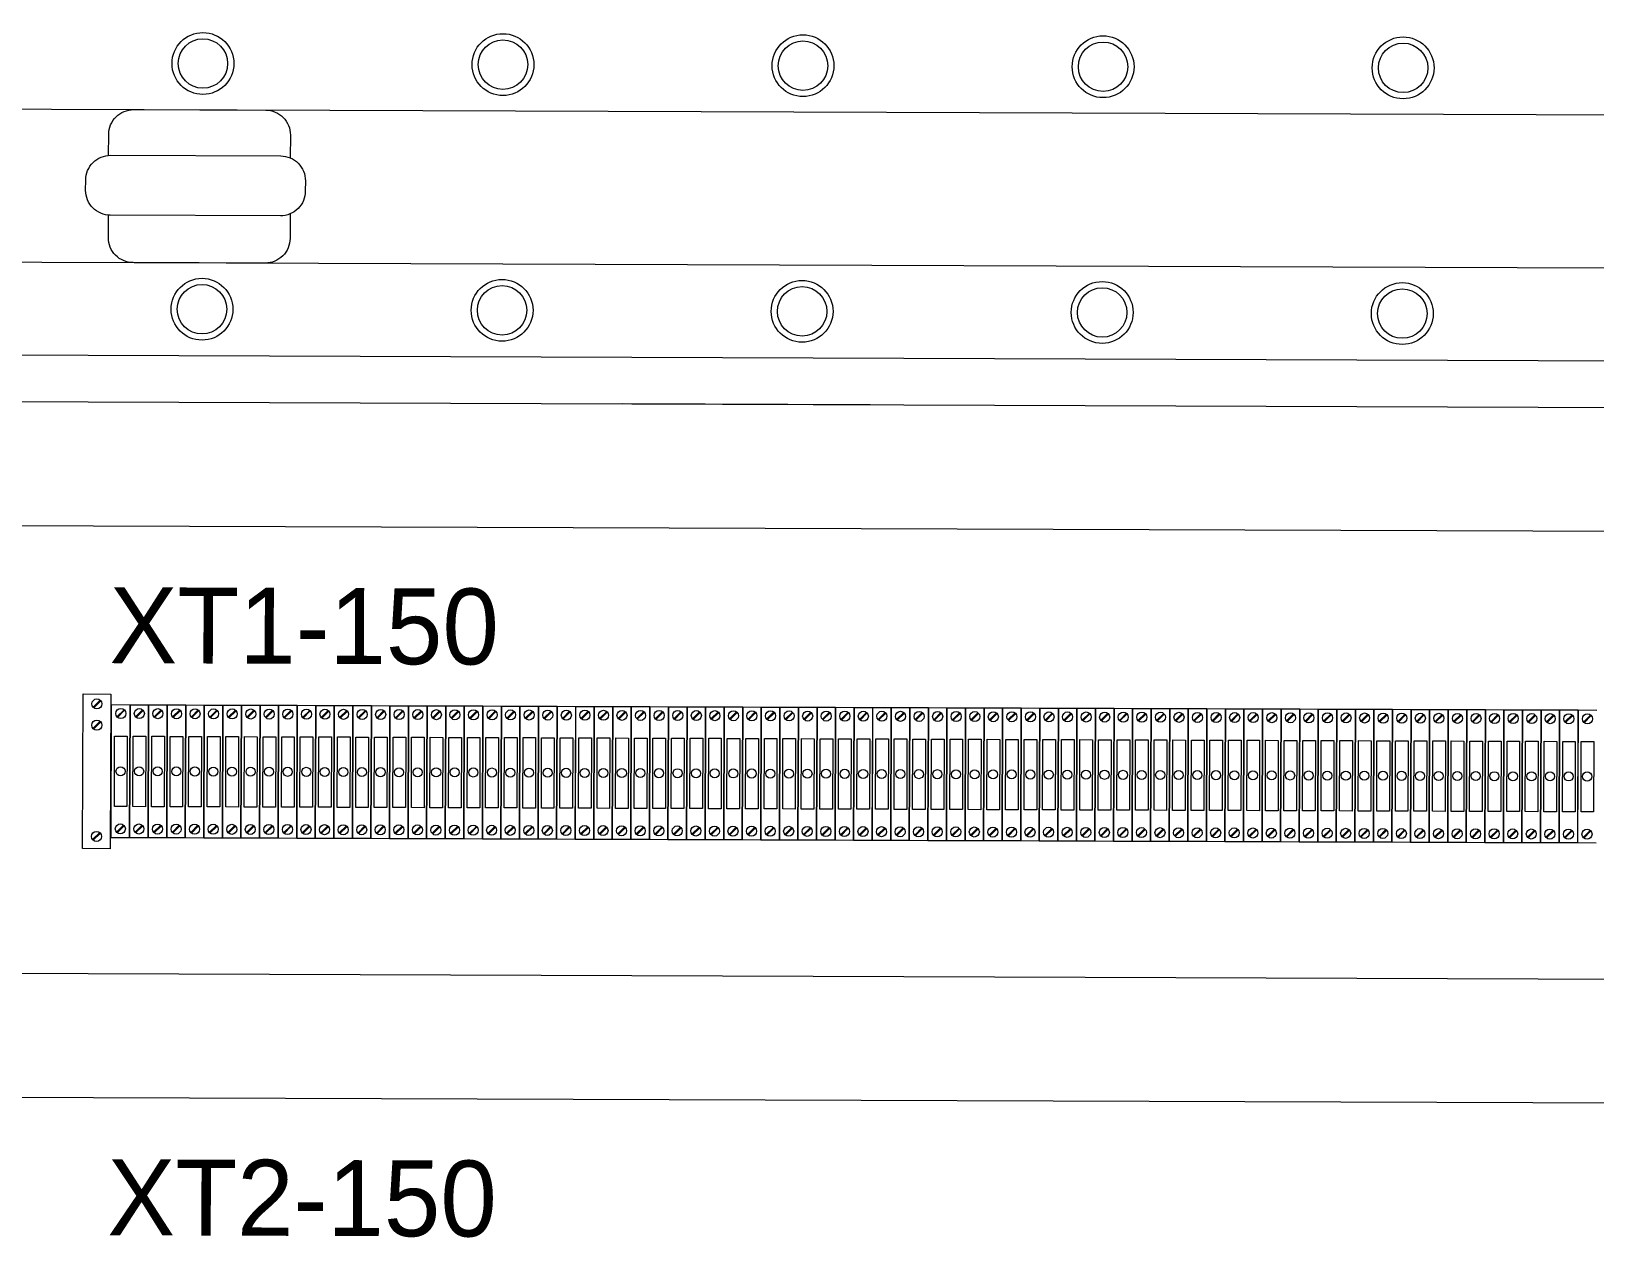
# Model space of a CAD drawing. Header units: millimetres. Extents: x 32721 to 103787, y 57624 to 127312.
# Drawn here: x 37828.6 to 38084, y 61468.7 to 61668.1 of the extents above; entities that cross this region are included whole.
import ezdxf

# ---------------------------------------------------------------- set-up
doc = ezdxf.new("R2010")
doc.units = ezdxf.units.MM
doc.header["$LTSCALE"] = 10
doc.layers.add('1轮廓实线层', color=7, linetype='Continuous', lineweight=18)
doc.layers.add('6文字层', color=3, linetype='Continuous', lineweight=18)
doc.styles.add('样式 1', font='SIMYOU.TTF', dxfattribs={"width": 0.75})

msp = doc.modelspace()

# ---------------------------------------------------------------- linework, layer by layer
at = {"layer": '1轮廓实线层'}
for p, q in [((37769.26, 61615.38), (38438.42, 61612.97)), ((37794.65, 61607.65), (38412.98, 61605.42)), ((37965.64, 61607.04), (37925.21, 61607.18)), ((37814.79, 61587.36), (38392.69, 61585.28)), ((38392.43, 61512.05), (37814.53, 61514.14)), ((38392.36, 61491.84), (37814.45, 61493.92))]:
    msp.add_line(p, q, dxfattribs=at)
at = {"layer": '1轮廓实线层', "lineweight": 13}
for p, q in [((37836.96, 61534.54), (37837.05, 61559.81)), ((37837.05, 61559.81), (37841.6, 61559.79)), ((37838.68, 61557.65), (37839.85, 61558.8)), ((37838.78, 61557.54), (37839.95, 61558.7)), ((37841.6, 61559.79), (37841.5, 61534.52)), ((37841.62, 61536.31), (37841.7, 61558.05)), ((37841.7, 61558.05), (37844.73, 61558.04)), ((37844.73, 61558.04), (37844.65, 61536.3)), ((37844.65, 61536.3), (37844.73, 61558.04)), ((37844.73, 61558.04), (37847.76, 61558.02)), ((37847.76, 61558.02), (37847.68, 61536.29)), ((37847.68, 61536.29), (37847.76, 61558.02)), ((37847.76, 61558.02), (37850.8, 61558.01)), ((37850.8, 61558.01), (37850.72, 61536.28)), ((37850.72, 61536.28), (37850.8, 61558.01)), ((37850.8, 61558.01), (37853.83, 61558)), ((37853.83, 61558), (37853.75, 61536.27)), ((37853.75, 61536.27), (37853.83, 61558)), ((37853.83, 61558), (37856.86, 61557.99)), ((37856.86, 61557.99), (37856.78, 61536.26)), ((37856.78, 61536.26), (37856.86, 61557.99)), ((37856.86, 61557.99), (37859.9, 61557.98)), ((37859.9, 61557.98), (37859.82, 61536.25)), ((37859.82, 61536.25), (37859.9, 61557.98)), ((37859.9, 61557.98), (37862.93, 61557.97)), ((37862.93, 61557.97), (37862.85, 61536.24)), ((37862.85, 61536.24), (37862.93, 61557.97)), ((37862.93, 61557.97), (37865.96, 61557.96)), ((37865.96, 61557.96), (37865.88, 61536.23)), ((37865.88, 61536.23), (37865.96, 61557.96)), ((37865.96, 61557.96), (37868.99, 61557.95)), ((37868.99, 61557.95), (37868.92, 61536.22)), ((37868.92, 61536.22), (37869, 61557.95)), ((37869, 61557.95), (37872.03, 61557.94)), ((37842.57, 61556.07), (37843.74, 61557.23)), ((37842.68, 61555.97), (37843.84, 61557.13)), ((37845.61, 61556.06), (37846.77, 61557.22)), ((37845.71, 61555.96), (37846.88, 61557.12)), ((37848.64, 61556.05), (37849.81, 61557.21)), ((37848.74, 61555.95), (37849.91, 61557.1)), ((37851.67, 61556.04), (37852.84, 61557.2)), ((37851.78, 61555.94), (37852.94, 61557.09)), ((37854.71, 61556.03), (37855.87, 61557.19)), ((37854.81, 61555.93), (37855.97, 61557.08)), ((37857.74, 61556.02), (37858.91, 61557.17)), ((37857.84, 61555.91), (37859.01, 61557.07)), ((37860.77, 61556.01), (37861.94, 61557.16)), ((37860.87, 61555.9), (37862.04, 61557.06)), ((37863.81, 61556), (37864.97, 61557.15)), ((37863.91, 61555.89), (37865.07, 61557.05)), ((37866.84, 61555.98), (37868.01, 61557.14)), ((37866.94, 61555.88), (37868.11, 61557.04)), ((37869.87, 61555.97), (37871.04, 61557.13)), ((37869.97, 61555.87), (37871.14, 61557.03)), ((37872.03, 61557.94), (37871.95, 61536.2)), ((37871.95, 61536.2), (37872.03, 61557.94)), ((37872.03, 61557.94), (37875.06, 61557.93)), ((37872.91, 61555.96), (37874.07, 61557.12)), ((37873.01, 61555.86), (37874.17, 61557.02)), ((37875.06, 61557.93), (37874.98, 61536.19)), ((37874.98, 61536.19), (37875.06, 61557.93)), ((37875.06, 61557.93), (37878.09, 61557.92)), ((37875.94, 61555.95), (37877.1, 61557.11)), ((37876.04, 61555.85), (37877.21, 61557.01)), ((37878.09, 61557.92), (37878.02, 61536.18)), ((37878.02, 61536.18), (37878.09, 61557.92)), ((37878.09, 61557.92), (37881.13, 61557.9)), ((37878.97, 61555.94), (37880.14, 61557.1)), ((37879.07, 61555.84), (37880.24, 61557)), ((37881.13, 61557.9), (37881.05, 61536.17)), ((37881.05, 61536.17), (37881.13, 61557.9)), ((37881.13, 61557.9), (37884.16, 61557.89)), ((37882.01, 61555.93), (37883.17, 61557.09)), ((37882.11, 61555.83), (37883.27, 61556.98)), ((37884.16, 61557.89), (37884.08, 61536.16)), ((37884.08, 61536.16), (37884.16, 61557.89)), ((37884.16, 61557.89), (37887.19, 61557.88)), ((37885.04, 61555.92), (37886.2, 61557.08)), ((37885.14, 61555.82), (37886.31, 61556.97)), ((37887.19, 61557.88), (37887.11, 61536.15)), ((37887.12, 61536.15), (37887.19, 61557.88)), ((37887.19, 61557.88), (37890.23, 61557.87)), ((37888.07, 61555.91), (37889.24, 61557.06)), ((37888.17, 61555.81), (37889.34, 61556.96)), ((37890.23, 61557.87), (37890.15, 61536.14)), ((37890.15, 61536.14), (37890.23, 61557.87)), ((37890.23, 61557.87), (37893.26, 61557.86)), ((37891.1, 61555.9), (37892.27, 61557.05)), ((37891.21, 61555.79), (37892.37, 61556.95)), ((37893.26, 61557.86), (37893.18, 61536.13)), ((37893.18, 61536.13), (37893.26, 61557.86)), ((37893.26, 61557.86), (37896.29, 61557.85)), ((37894.14, 61555.89), (37895.3, 61557.04)), ((37894.24, 61555.78), (37895.41, 61556.94)), ((37896.29, 61557.85), (37896.21, 61536.12)), ((37896.21, 61536.12), (37896.29, 61557.85)), ((37896.29, 61557.85), (37899.33, 61557.84)), ((37897.17, 61555.87), (37898.34, 61557.03)), ((37897.27, 61555.77), (37898.44, 61556.93)), ((37899.33, 61557.84), (37899.25, 61536.11)), ((37899.25, 61536.11), (37899.33, 61557.84)), ((37899.33, 61557.84), (37902.36, 61557.83)), ((37900.2, 61555.86), (37901.37, 61557.02)), ((37900.31, 61555.76), (37901.47, 61556.92)), ((37902.36, 61557.83), (37902.28, 61536.1)), ((37902.28, 61536.1), (37902.36, 61557.83)), ((37902.36, 61557.83), (37905.39, 61557.82)), ((37903.24, 61555.85), (37904.4, 61557.01)), ((37903.34, 61555.75), (37904.5, 61556.91)), ((37905.39, 61557.82), (37905.31, 61536.08)), ((37905.31, 61536.08), (37905.39, 61557.82)), ((37905.39, 61557.82), (37908.43, 61557.81)), ((37906.27, 61555.84), (37907.44, 61557)), ((37906.37, 61555.74), (37907.54, 61556.9)), ((37908.43, 61557.81), (37908.35, 61536.07)), ((37908.35, 61536.07), (37908.43, 61557.81)), ((37908.43, 61557.81), (37911.46, 61557.79)), ((37909.3, 61555.83), (37910.47, 61556.99)), ((37909.4, 61555.73), (37910.57, 61556.89)), ((37911.46, 61557.79), (37911.38, 61536.06)), ((37911.38, 61536.06), (37911.46, 61557.79)), ((37911.46, 61557.79), (37914.49, 61557.78)), ((37912.34, 61555.82), (37913.5, 61556.98)), ((37912.44, 61555.72), (37913.6, 61556.87)), ((37914.49, 61557.78), (37914.41, 61536.05)), ((37914.41, 61536.05), (37914.49, 61557.78)), ((37914.49, 61557.78), (37917.52, 61557.77)), ((37915.37, 61555.81), (37916.54, 61556.97)), ((37915.47, 61555.71), (37916.64, 61556.86)), ((37917.52, 61557.77), (37917.45, 61536.04)), ((37917.45, 61536.04), (37917.53, 61557.77)), ((37917.53, 61557.77), (37920.56, 61557.76)), ((37918.4, 61555.8), (37919.57, 61556.96)), ((37918.5, 61555.7), (37919.67, 61556.85)), ((37920.56, 61557.76), (37920.48, 61536.03)), ((37920.48, 61536.03), (37920.56, 61557.76)), ((37920.56, 61557.76), (37923.59, 61557.75)), ((37921.44, 61555.79), (37922.6, 61556.94)), ((37921.54, 61555.68), (37922.7, 61556.84)), ((37923.59, 61557.75), (37923.51, 61536.02)), ((37923.51, 61536.02), (37923.59, 61557.75)), ((37923.59, 61557.75), (37926.62, 61557.74)), ((37924.47, 61555.78), (37925.63, 61556.93)), ((37924.57, 61555.67), (37925.74, 61556.83)), ((37926.62, 61557.74), (37926.55, 61536.01)), ((37926.55, 61536.01), (37926.62, 61557.74)), ((37926.62, 61557.74), (37929.66, 61557.73)), ((37927.5, 61555.77), (37928.67, 61556.92)), ((37927.6, 61555.66), (37928.77, 61556.82)), ((37929.66, 61557.73), (37929.58, 61536)), ((37929.58, 61536), (37929.66, 61557.73)), ((37929.66, 61557.73), (37932.69, 61557.72)), ((37930.54, 61555.75), (37931.7, 61556.91)), ((37930.64, 61555.65), (37931.8, 61556.81)), ((37932.69, 61557.72), (37932.61, 61535.99)), ((37932.61, 61535.99), (37932.69, 61557.72)), ((37932.69, 61557.72), (37935.72, 61557.71)), ((37933.57, 61555.74), (37934.73, 61556.9)), ((37933.67, 61555.64), (37934.84, 61556.8)), ((37935.72, 61557.71), (37935.64, 61535.97)), ((37935.65, 61535.97), (37935.72, 61557.71)), ((37935.72, 61557.71), (37938.76, 61557.7)), ((37936.6, 61555.73), (37937.77, 61556.89)), ((37936.7, 61555.63), (37937.87, 61556.79)), ((37938.76, 61557.7), (37938.68, 61535.96)), ((37938.68, 61535.96), (37938.76, 61557.7)), ((37938.76, 61557.7), (37941.79, 61557.69)), ((37939.63, 61555.72), (37940.8, 61556.88)), ((37939.74, 61555.62), (37940.9, 61556.78)), ((37941.79, 61557.69), (37941.71, 61535.95)), ((37941.71, 61535.95), (37941.79, 61557.69)), ((37941.79, 61557.69), (37944.82, 61557.67)), ((37942.67, 61555.71), (37943.83, 61556.87)), ((37942.77, 61555.61), (37943.94, 61556.77)), ((37944.82, 61557.67), (37944.74, 61535.94)), ((37944.74, 61535.94), (37944.82, 61557.67)), ((37944.82, 61557.67), (37947.86, 61557.66)), ((37945.7, 61555.7), (37946.87, 61556.86)), ((37945.8, 61555.6), (37946.97, 61556.75)), ((37947.86, 61557.66), (37947.78, 61535.93)), ((37947.78, 61535.93), (37947.86, 61557.66)), ((37947.86, 61557.66), (37950.89, 61557.65)), ((37948.73, 61555.69), (37949.9, 61556.85)), ((37948.84, 61555.59), (37950, 61556.74)), ((37950.89, 61557.65), (37950.81, 61535.92)), ((37950.81, 61535.92), (37950.89, 61557.65)), ((37950.89, 61557.65), (37953.92, 61557.64)), ((37951.77, 61555.68), (37952.93, 61556.83)), ((37951.87, 61555.58), (37953.03, 61556.73)), ((37953.92, 61557.64), (37953.84, 61535.91)), ((37953.84, 61535.91), (37953.92, 61557.64)), ((37953.92, 61557.64), (37956.96, 61557.63)), ((37954.8, 61555.67), (37955.97, 61556.82)), ((37954.9, 61555.56), (37956.07, 61556.72)), ((37956.96, 61557.63), (37956.88, 61535.9)), ((37956.88, 61535.9), (37956.96, 61557.63)), ((37956.96, 61557.63), (37959.99, 61557.62)), ((37957.83, 61555.66), (37959, 61556.81)), ((37957.93, 61555.55), (37959.1, 61556.71)), ((37959.99, 61557.62), (37959.91, 61535.89)), ((37959.91, 61535.89), (37959.99, 61557.62)), ((37959.99, 61557.62), (37963.02, 61557.61)), ((37960.87, 61555.64), (37962.03, 61556.8)), ((37960.97, 61555.54), (37962.13, 61556.7)), ((37963.02, 61557.61), (37962.94, 61535.88)), ((37962.94, 61535.88), (37963.02, 61557.61)), ((37963.02, 61557.61), (37966.05, 61557.6)), ((37963.9, 61555.63), (37965.07, 61556.79)), ((37964, 61555.53), (37965.17, 61556.69)), ((37966.05, 61557.6), (37965.98, 61535.87)), ((37965.98, 61535.87), (37966.06, 61557.6)), ((37966.06, 61557.6), (37969.09, 61557.59)), ((37966.93, 61555.62), (37968.1, 61556.78)), ((37967.03, 61555.52), (37968.2, 61556.68)), ((37969.09, 61557.59), (37969.01, 61535.85)), ((37969.01, 61535.85), (37969.09, 61557.59)), ((37969.09, 61557.59), (37972.12, 61557.58)), ((37969.97, 61555.61), (37971.13, 61556.77)), ((37970.07, 61555.51), (37971.23, 61556.67)), ((37972.12, 61557.58), (37972.04, 61535.84)), ((37972.04, 61535.84), (37972.12, 61557.58)), ((37972.12, 61557.58), (37975.15, 61557.56)), ((37973, 61555.6), (37974.16, 61556.76)), ((37973.1, 61555.5), (37974.27, 61556.66)), ((37975.15, 61557.56), (37975.08, 61535.83)), ((37975.08, 61535.83), (37975.15, 61557.56)), ((37975.15, 61557.56), (37978.19, 61557.55)), ((37976.03, 61555.59), (37977.2, 61556.75)), ((37976.13, 61555.49), (37977.3, 61556.65)), ((37978.19, 61557.55), (37978.11, 61535.82)), ((37978.11, 61535.82), (37978.19, 61557.55)), ((37978.19, 61557.55), (37981.22, 61557.54)), ((37979.07, 61555.58), (37980.23, 61556.74)), ((37979.17, 61555.48), (37980.33, 61556.63)), ((37981.22, 61557.54), (37981.14, 61535.81)), ((37981.14, 61535.81), (37981.22, 61557.54)), ((37981.22, 61557.54), (37984.25, 61557.53)), ((37982.1, 61555.57), (37983.26, 61556.73)), ((37982.2, 61555.47), (37983.37, 61556.62)), ((37984.25, 61557.53), (37984.17, 61535.8)), ((37984.18, 61535.8), (37984.25, 61557.53)), ((37984.25, 61557.53), (37987.29, 61557.52)), ((37985.13, 61555.56), (37986.3, 61556.71)), ((37985.23, 61555.45), (37986.4, 61556.61)), ((37987.29, 61557.52), (37987.21, 61535.79)), ((37987.21, 61535.79), (37987.29, 61557.52)), ((37987.29, 61557.52), (37990.32, 61557.51)), ((37988.16, 61555.55), (37989.33, 61556.7)), ((37988.27, 61555.44), (37989.43, 61556.6)), ((37990.32, 61557.51), (37990.24, 61535.78)), ((37990.24, 61535.78), (37990.32, 61557.51)), ((37990.32, 61557.51), (37993.35, 61557.5)), ((37991.2, 61555.54), (37992.36, 61556.69)), ((37991.3, 61555.43), (37992.47, 61556.59)), ((37993.35, 61557.5), (37993.27, 61535.77)), ((37993.27, 61535.77), (37993.35, 61557.5)), ((37993.35, 61557.5), (37996.39, 61557.49)), ((37994.23, 61555.52), (37995.4, 61556.68)), ((37994.33, 61555.42), (37995.5, 61556.58)), ((37996.39, 61557.49), (37996.31, 61535.76)), ((37996.31, 61535.76), (37996.39, 61557.49)), ((37996.39, 61557.49), (37999.42, 61557.48)), ((37997.26, 61555.51), (37998.43, 61556.67)), ((37997.37, 61555.41), (37998.53, 61556.57)), ((37999.42, 61557.48), (37999.34, 61535.74)), ((37999.34, 61535.74), (37999.42, 61557.48)), ((37999.42, 61557.48), (38002.45, 61557.47)), ((38000.3, 61555.5), (38001.46, 61556.66)), ((38000.4, 61555.4), (38001.56, 61556.56)), ((38002.45, 61557.47), (38002.37, 61535.73)), ((38002.37, 61535.73), (38002.45, 61557.47)), ((38002.45, 61557.47), (38005.49, 61557.46)), ((38003.33, 61555.49), (38004.5, 61556.65)), ((38003.43, 61555.39), (38004.6, 61556.55)), ((38005.49, 61557.46), (38005.41, 61535.72)), ((38005.41, 61535.72), (38005.49, 61557.46)), ((38005.49, 61557.46), (38008.52, 61557.44)), ((38006.36, 61555.48), (38007.53, 61556.64)), ((38006.46, 61555.38), (38007.63, 61556.54)), ((38008.52, 61557.44), (38008.44, 61535.71)), ((38008.44, 61535.71), (38008.52, 61557.44)), ((38008.52, 61557.44), (38011.55, 61557.43)), ((38009.4, 61555.47), (38010.56, 61556.63)), ((38009.5, 61555.37), (38010.66, 61556.52)), ((38011.55, 61557.43), (38011.47, 61535.7)), ((38011.47, 61535.7), (38011.55, 61557.43)), ((38011.55, 61557.43), (38014.58, 61557.42)), ((38012.43, 61555.46), (38013.6, 61556.62)), ((38012.53, 61555.36), (38013.7, 61556.51)), ((38014.58, 61557.42), (38014.51, 61535.69)), ((38014.51, 61535.69), (38014.59, 61557.42)), ((38014.59, 61557.42), (38017.62, 61557.41)), ((38015.46, 61555.45), (38016.63, 61556.6)), ((38015.56, 61555.35), (38016.73, 61556.5)), ((38017.62, 61557.41), (38017.54, 61535.68)), ((38017.54, 61535.68), (38017.62, 61557.41)), ((38017.62, 61557.41), (38020.65, 61557.4)), ((38018.5, 61555.44), (38019.66, 61556.59)), ((38018.6, 61555.33), (38019.76, 61556.49)), ((38020.65, 61557.4), (38020.57, 61535.67)), ((38020.57, 61535.67), (38020.65, 61557.4)), ((38020.65, 61557.4), (38023.68, 61557.39)), ((38021.53, 61555.43), (38022.69, 61556.58)), ((38021.63, 61555.32), (38022.8, 61556.48)), ((38023.68, 61557.39), (38023.61, 61535.66)), ((38023.61, 61535.66), (38023.68, 61557.39)), ((38023.68, 61557.39), (38026.72, 61557.38)), ((38024.56, 61555.41), (38025.73, 61556.57)), ((38024.66, 61555.31), (38025.83, 61556.47)), ((38026.72, 61557.38), (38026.64, 61535.65)), ((38026.64, 61535.65), (38026.72, 61557.38)), ((38026.72, 61557.38), (38029.75, 61557.37)), ((38027.6, 61555.4), (38028.76, 61556.56)), ((38027.7, 61555.3), (38028.86, 61556.46)), ((38029.75, 61557.37), (38029.67, 61535.64)), ((38029.67, 61535.64), (38029.75, 61557.37)), ((38029.75, 61557.37), (38032.78, 61557.36)), ((38030.63, 61555.39), (38031.79, 61556.55)), ((38030.73, 61555.29), (38031.9, 61556.45)), ((38032.78, 61557.36), (38032.7, 61535.62)), ((38032.71, 61535.62), (38032.78, 61557.36)), ((38032.78, 61557.36), (38035.82, 61557.35)), ((38033.66, 61555.38), (38034.83, 61556.54)), ((38033.76, 61555.28), (38034.93, 61556.44)), ((38035.82, 61557.35), (38035.74, 61535.61)), ((38035.74, 61535.61), (38035.82, 61557.35)), ((38035.82, 61557.35), (38038.85, 61557.33)), ((38036.69, 61555.37), (38037.86, 61556.53)), ((38036.8, 61555.27), (38037.96, 61556.43)), ((38038.85, 61557.33), (38038.77, 61535.6)), ((38038.77, 61535.6), (38038.85, 61557.33)), ((38038.85, 61557.33), (38041.88, 61557.32)), ((38039.73, 61555.36), (38040.89, 61556.52)), ((38039.83, 61555.26), (38041, 61556.42)), ((38041.88, 61557.32), (38041.8, 61535.59)), ((38041.8, 61535.59), (38041.88, 61557.32)), ((38041.88, 61557.32), (38044.92, 61557.31)), ((38042.76, 61555.35), (38043.93, 61556.51)), ((38042.86, 61555.25), (38044.03, 61556.4)), ((38044.92, 61557.31), (38044.84, 61535.58)), ((38044.84, 61535.58), (38044.92, 61557.31)), ((38044.92, 61557.31), (38047.95, 61557.3)), ((38045.79, 61555.34), (38046.96, 61556.5)), ((38045.9, 61555.24), (38047.06, 61556.39)), ((38047.95, 61557.3), (38047.87, 61535.57)), ((38047.87, 61535.57), (38047.95, 61557.3)), ((38047.95, 61557.3), (38050.98, 61557.29)), ((38048.83, 61555.33), (38049.99, 61556.48)), ((38048.93, 61555.22), (38050.09, 61556.38)), ((38050.98, 61557.29), (38050.9, 61535.56)), ((38050.9, 61535.56), (38050.98, 61557.29)), ((38050.98, 61557.29), (38054.02, 61557.28)), ((38051.86, 61555.32), (38053.03, 61556.47)), ((38051.96, 61555.21), (38053.13, 61556.37)), ((38054.02, 61557.28), (38053.94, 61535.55)), ((38053.94, 61535.55), (38054.02, 61557.28)), ((38054.02, 61557.28), (38057.05, 61557.27)), ((38054.89, 61555.31), (38056.06, 61556.46)), ((38055, 61555.2), (38056.16, 61556.36)), ((38057.05, 61557.27), (38056.97, 61535.54)), ((38056.97, 61535.54), (38057.05, 61557.27)), ((38057.05, 61557.27), (38060.08, 61557.26)), ((38057.93, 61555.29), (38059.09, 61556.45)), ((38058.03, 61555.19), (38059.19, 61556.35)), ((38060.08, 61557.26), (38060, 61535.53)), ((38060, 61535.53), (38060.08, 61557.26)), ((38060.08, 61557.26), (38063.11, 61557.25)), ((38060.96, 61555.28), (38062.13, 61556.44)), ((38061.06, 61555.18), (38062.23, 61556.34)), ((38063.11, 61557.25), (38063.04, 61535.51)), ((38063.04, 61535.51), (38063.12, 61557.25)), ((38063.12, 61557.25), (38066.15, 61557.24)), ((38063.99, 61555.27), (38065.16, 61556.43)), ((38064.09, 61555.17), (38065.26, 61556.33)), ((38066.15, 61557.24), (38066.07, 61535.5)), ((38066.07, 61535.5), (38066.15, 61557.24)), ((38066.15, 61557.24), (38069.18, 61557.23)), ((38067.03, 61555.26), (38068.19, 61556.42)), ((38067.13, 61555.16), (38068.29, 61556.32)), ((38069.18, 61557.23), (38069.1, 61535.49)), ((38069.1, 61535.49), (38069.18, 61557.23)), ((38069.18, 61557.23), (38072.21, 61557.21)), ((38070.06, 61555.25), (38071.22, 61556.41)), ((38070.16, 61555.15), (38071.33, 61556.31)), ((38072.21, 61557.21), (38072.14, 61535.48)), ((38072.14, 61535.48), (38072.21, 61557.21)), ((38072.21, 61557.21), (38075.25, 61557.2)), ((38073.09, 61555.24), (38074.26, 61556.4)), ((38073.19, 61555.14), (38074.36, 61556.29)), ((38075.25, 61557.2), (38075.17, 61535.47)), ((38075.17, 61535.47), (38075.25, 61557.2)), ((38075.25, 61557.2), (38078.28, 61557.19)), ((38076.13, 61555.23), (38077.29, 61556.39)), ((38076.23, 61555.13), (38077.39, 61556.28)), ((38078.28, 61557.19), (38078.2, 61535.46)), ((38078.2, 61535.46), (38078.28, 61557.19)), ((38078.28, 61557.19), (38081.31, 61557.18)), ((38079.16, 61555.22), (38080.32, 61556.37)), ((38079.26, 61555.12), (38080.43, 61556.27)), ((38081.31, 61557.18), (38081.23, 61535.45)), ((38081.24, 61535.45), (38081.31, 61557.18)), ((38081.31, 61557.18), (38084.35, 61557.17)), ((38082.19, 61555.21), (38083.36, 61556.36)), ((38082.29, 61555.1), (38083.46, 61556.26)), ((37838.67, 61554.17), (37839.83, 61555.33)), ((37838.77, 61554.07), (37839.94, 61555.23)), ((37842.51, 61537.22), (37843.67, 61538.38)), ((37842.61, 61537.12), (37843.77, 61538.28)), ((37845.54, 61537.21), (37846.71, 61538.37)), ((37845.64, 61537.11), (37846.81, 61538.27)), ((37848.57, 61537.2), (37849.74, 61538.36)), ((37848.67, 61537.1), (37849.84, 61538.26)), ((37851.61, 61537.19), (37852.77, 61538.35)), ((37851.71, 61537.09), (37852.87, 61538.24)), ((37854.64, 61537.18), (37855.8, 61538.34)), ((37854.74, 61537.08), (37855.91, 61538.23)), ((37857.67, 61537.17), (37858.84, 61538.33)), ((37857.77, 61537.07), (37858.94, 61538.22)), ((37860.71, 61537.16), (37861.87, 61538.31)), ((37860.81, 61537.05), (37861.97, 61538.21)), ((37863.74, 61537.15), (37864.9, 61538.3)), ((37863.84, 61537.04), (37865.01, 61538.2)), ((37866.77, 61537.13), (37867.94, 61538.29)), ((37866.87, 61537.03), (37868.04, 61538.19)), ((37869.8, 61537.12), (37870.97, 61538.28)), ((37869.91, 61537.02), (37871.07, 61538.18)), ((37872.84, 61537.11), (37874, 61538.27)), ((37872.94, 61537.01), (37874.11, 61538.17)), ((37875.87, 61537.1), (37877.04, 61538.26)), ((37875.97, 61537), (37877.14, 61538.16)), ((37878.9, 61537.09), (37880.07, 61538.25)), ((37879.01, 61536.99), (37880.17, 61538.15)), ((37881.94, 61537.08), (37883.1, 61538.24)), ((37882.04, 61536.98), (37883.2, 61538.14)), ((37884.97, 61537.07), (37886.14, 61538.23)), ((37885.07, 61536.97), (37886.24, 61538.12)), ((37888, 61537.06), (37889.17, 61538.22)), ((37888.1, 61536.96), (37889.27, 61538.11)), ((37891.04, 61537.05), (37892.2, 61538.2)), ((37891.14, 61536.95), (37892.3, 61538.1)), ((37894.07, 61537.04), (37895.24, 61538.19)), ((37894.17, 61536.93), (37895.34, 61538.09)), ((37897.1, 61537.03), (37898.27, 61538.18)), ((37897.2, 61536.92), (37898.37, 61538.08)), ((37900.14, 61537.01), (37901.3, 61538.17)), ((37900.24, 61536.91), (37901.4, 61538.07)), ((37903.17, 61537), (37904.33, 61538.16)), ((37903.27, 61536.9), (37904.44, 61538.06)), ((37906.2, 61536.99), (37907.37, 61538.15)), ((37906.3, 61536.89), (37907.47, 61538.05)), ((37909.24, 61536.98), (37910.4, 61538.14)), ((37909.34, 61536.88), (37910.5, 61538.04)), ((37912.27, 61536.97), (37913.43, 61538.13)), ((37912.37, 61536.87), (37913.54, 61538.03)), ((37915.3, 61536.96), (37916.47, 61538.12)), ((37915.4, 61536.86), (37916.57, 61538.01)), ((37918.33, 61536.95), (37919.5, 61538.11)), ((37918.44, 61536.85), (37919.6, 61538)), ((37921.37, 61536.94), (37922.53, 61538.1)), ((37921.47, 61536.84), (37922.64, 61537.99)), ((37924.4, 61536.93), (37925.57, 61538.08)), ((37924.5, 61536.82), (37925.67, 61537.98)), ((37927.43, 61536.92), (37928.6, 61538.07)), ((37927.54, 61536.81), (37928.7, 61537.97)), ((37930.47, 61536.9), (37931.63, 61538.06)), ((37930.57, 61536.8), (37931.73, 61537.96)), ((37933.5, 61536.89), (37934.67, 61538.05)), ((37933.6, 61536.79), (37934.77, 61537.95)), ((37936.53, 61536.88), (37937.7, 61538.04)), ((37936.64, 61536.78), (37937.8, 61537.94)), ((37939.57, 61536.87), (37940.73, 61538.03)), ((37939.67, 61536.77), (37940.83, 61537.93)), ((37942.6, 61536.86), (37943.77, 61538.02)), ((37942.7, 61536.76), (37943.87, 61537.92)), ((37945.63, 61536.85), (37946.8, 61538.01)), ((37945.73, 61536.75), (37946.9, 61537.91)), ((37948.67, 61536.84), (37949.83, 61538)), ((37948.77, 61536.74), (37949.93, 61537.89)), ((37951.7, 61536.83), (37952.86, 61537.99)), ((37951.8, 61536.73), (37952.97, 61537.88)), ((37954.73, 61536.82), (37955.9, 61537.97)), ((37954.83, 61536.72), (37956, 61537.87)), ((37957.77, 61536.81), (37958.93, 61537.96)), ((37957.87, 61536.7), (37959.03, 61537.86)), ((37960.8, 61536.8), (37961.96, 61537.95)), ((37960.9, 61536.69), (37962.07, 61537.85)), ((37963.83, 61536.78), (37965, 61537.94)), ((37963.93, 61536.68), (37965.1, 61537.84)), ((37966.86, 61536.77), (37968.03, 61537.93)), ((37966.97, 61536.67), (37968.13, 61537.83)), ((37969.9, 61536.76), (37971.06, 61537.92)), ((37970, 61536.66), (37971.17, 61537.82)), ((37972.93, 61536.75), (37974.1, 61537.91)), ((37973.03, 61536.65), (37974.2, 61537.81)), ((37975.96, 61536.74), (37977.13, 61537.9)), ((37976.07, 61536.64), (37977.23, 61537.8)), ((37979, 61536.73), (37980.16, 61537.89)), ((37979.1, 61536.63), (37980.26, 61537.78)), ((37982.03, 61536.72), (37983.2, 61537.88)), ((37982.13, 61536.62), (37983.3, 61537.77)), ((37985.06, 61536.71), (37986.23, 61537.87)), ((37985.17, 61536.61), (37986.33, 61537.76)), ((37988.1, 61536.7), (37989.26, 61537.85)), ((37988.2, 61536.59), (37989.36, 61537.75)), ((37991.13, 61536.69), (37992.3, 61537.84)), ((37991.23, 61536.58), (37992.4, 61537.74)), ((37994.16, 61536.67), (37995.33, 61537.83)), ((37994.26, 61536.57), (37995.43, 61537.73)), ((37997.2, 61536.66), (37998.36, 61537.82)), ((37997.3, 61536.56), (37998.46, 61537.72)), ((38000.23, 61536.65), (38001.39, 61537.81)), ((38000.33, 61536.55), (38001.5, 61537.71)), ((38003.26, 61536.64), (38004.43, 61537.8)), ((38003.36, 61536.54), (38004.53, 61537.7)), ((38006.3, 61536.63), (38007.46, 61537.79)), ((38006.4, 61536.53), (38007.56, 61537.69)), ((38009.33, 61536.62), (38010.49, 61537.78)), ((38009.43, 61536.52), (38010.6, 61537.68)), ((38012.36, 61536.61), (38013.53, 61537.77)), ((38012.46, 61536.51), (38013.63, 61537.66)), ((38015.39, 61536.6), (38016.56, 61537.76)), ((38015.5, 61536.5), (38016.66, 61537.65)), ((38018.43, 61536.59), (38019.59, 61537.74)), ((38018.53, 61536.49), (38019.7, 61537.64)), ((38021.46, 61536.58), (38022.63, 61537.73)), ((38021.56, 61536.47), (38022.73, 61537.63)), ((38024.49, 61536.57), (38025.66, 61537.72)), ((38024.6, 61536.46), (38025.76, 61537.62)), ((38027.53, 61536.55), (38028.69, 61537.71)), ((38027.63, 61536.45), (38028.79, 61537.61)), ((38030.56, 61536.54), (38031.73, 61537.7)), ((38030.66, 61536.44), (38031.83, 61537.6)), ((38033.59, 61536.53), (38034.76, 61537.69)), ((38033.7, 61536.43), (38034.86, 61537.59)), ((38036.63, 61536.52), (38037.79, 61537.68)), ((38036.73, 61536.42), (38037.89, 61537.58)), ((38039.66, 61536.51), (38040.83, 61537.67)), ((38039.76, 61536.41), (38040.93, 61537.57)), ((38042.69, 61536.5), (38043.86, 61537.66)), ((38042.79, 61536.4), (38043.96, 61537.55)), ((38045.73, 61536.49), (38046.89, 61537.65)), ((38045.83, 61536.39), (38046.99, 61537.54)), ((38048.76, 61536.48), (38049.92, 61537.64)), ((38048.86, 61536.38), (38050.03, 61537.53)), ((38051.79, 61536.47), (38052.96, 61537.62)), ((38051.89, 61536.36), (38053.06, 61537.52)), ((38054.83, 61536.46), (38055.99, 61537.61)), ((38054.93, 61536.35), (38056.09, 61537.51)), ((38057.86, 61536.45), (38059.02, 61537.6)), ((38060.89, 61536.43), (38062.06, 61537.59)), ((38063.92, 61536.42), (38065.09, 61537.58)), ((38066.96, 61536.41), (38068.12, 61537.57)), ((38069.99, 61536.4), (38071.16, 61537.56)), ((38073.02, 61536.39), (38074.19, 61537.55)), ((38076.06, 61536.38), (38077.22, 61537.54)), ((38079.09, 61536.37), (38080.26, 61537.53)), ((38082.12, 61536.36), (38083.29, 61537.51)), ((37838.6, 61536), (37839.77, 61537.16)), ((37838.7, 61535.9), (37839.87, 61537.06)), ((37844.65, 61536.3), (37841.62, 61536.31)), ((37847.68, 61536.29), (37844.65, 61536.3)), ((37850.72, 61536.28), (37847.68, 61536.29)), ((37853.75, 61536.27), (37850.72, 61536.28)), ((37856.78, 61536.26), (37853.75, 61536.27)), ((37859.82, 61536.25), (37856.78, 61536.26)), ((37862.85, 61536.24), (37859.82, 61536.25)), ((37865.88, 61536.23), (37862.85, 61536.24)), ((37868.92, 61536.22), (37865.88, 61536.23)), ((37871.95, 61536.2), (37868.92, 61536.22)), ((37874.98, 61536.19), (37871.95, 61536.2)), ((37878.02, 61536.18), (37874.98, 61536.19)), ((37881.05, 61536.17), (37878.02, 61536.18)), ((37884.08, 61536.16), (37881.05, 61536.17)), ((37887.11, 61536.15), (37884.08, 61536.16)), ((37890.15, 61536.14), (37887.12, 61536.15)), ((37893.18, 61536.13), (37890.15, 61536.14)), ((37896.21, 61536.12), (37893.18, 61536.13)), ((37899.25, 61536.11), (37896.21, 61536.12)), ((37902.28, 61536.1), (37899.25, 61536.11)), ((37905.31, 61536.08), (37902.28, 61536.1)), ((37908.35, 61536.07), (37905.31, 61536.08)), ((37911.38, 61536.06), (37908.35, 61536.07)), ((37914.41, 61536.05), (37911.38, 61536.06)), ((37917.45, 61536.04), (37914.41, 61536.05)), ((37920.48, 61536.03), (37917.45, 61536.04)), ((37923.51, 61536.02), (37920.48, 61536.03)), ((37926.55, 61536.01), (37923.51, 61536.02)), ((37929.58, 61536), (37926.55, 61536.01)), ((37932.61, 61535.99), (37929.58, 61536)), ((37935.64, 61535.97), (37932.61, 61535.99)), ((37938.68, 61535.96), (37935.65, 61535.97)), ((37941.71, 61535.95), (37938.68, 61535.96)), ((37944.74, 61535.94), (37941.71, 61535.95)), ((37947.78, 61535.93), (37944.74, 61535.94)), ((37950.81, 61535.92), (37947.78, 61535.93)), ((37953.84, 61535.91), (37950.81, 61535.92)), ((37956.88, 61535.9), (37953.84, 61535.91)), ((37959.91, 61535.89), (37956.88, 61535.9)), ((37962.94, 61535.88), (37959.91, 61535.89)), ((37965.98, 61535.87), (37962.94, 61535.88)), ((37969.01, 61535.85), (37965.98, 61535.87)), ((37972.04, 61535.84), (37969.01, 61535.85)), ((37975.08, 61535.83), (37972.04, 61535.84)), ((37978.11, 61535.82), (37975.08, 61535.83)), ((37981.14, 61535.81), (37978.11, 61535.82)), ((37984.17, 61535.8), (37981.14, 61535.81)), ((37987.21, 61535.79), (37984.18, 61535.8)), ((37990.24, 61535.78), (37987.21, 61535.79)), ((37993.27, 61535.77), (37990.24, 61535.78)), ((37996.31, 61535.76), (37993.27, 61535.77)), ((37999.34, 61535.74), (37996.31, 61535.76)), ((38002.37, 61535.73), (37999.34, 61535.74)), ((38005.41, 61535.72), (38002.37, 61535.73)), ((38008.44, 61535.71), (38005.41, 61535.72)), ((38011.47, 61535.7), (38008.44, 61535.71)), ((38014.51, 61535.69), (38011.47, 61535.7)), ((38017.54, 61535.68), (38014.51, 61535.69)), ((38020.57, 61535.67), (38017.54, 61535.68)), ((38023.61, 61535.66), (38020.57, 61535.67)), ((38026.64, 61535.65), (38023.61, 61535.66)), ((38029.67, 61535.64), (38026.64, 61535.65)), ((38032.7, 61535.62), (38029.67, 61535.64)), ((38035.74, 61535.61), (38032.71, 61535.62)), ((38038.77, 61535.6), (38035.74, 61535.61)), ((38041.8, 61535.59), (38038.77, 61535.6)), ((38044.84, 61535.58), (38041.8, 61535.59)), ((38047.87, 61535.57), (38044.84, 61535.58)), ((38050.9, 61535.56), (38047.87, 61535.57)), ((38053.94, 61535.55), (38050.9, 61535.56)), ((38056.97, 61535.54), (38053.94, 61535.55)), ((38060, 61535.53), (38056.97, 61535.54)), ((38057.96, 61536.34), (38059.13, 61537.5)), ((38063.04, 61535.51), (38060, 61535.53)), ((38060.99, 61536.33), (38062.16, 61537.49)), ((38066.07, 61535.5), (38063.04, 61535.51)), ((38064.03, 61536.32), (38065.19, 61537.48)), ((38069.1, 61535.49), (38066.07, 61535.5)), ((38067.06, 61536.31), (38068.23, 61537.47)), ((38072.14, 61535.48), (38069.1, 61535.49)), ((38070.09, 61536.3), (38071.26, 61537.46)), ((38075.17, 61535.47), (38072.14, 61535.48)), ((38073.13, 61536.29), (38074.29, 61537.45)), ((38078.2, 61535.46), (38075.17, 61535.47)), ((38076.16, 61536.28), (38077.32, 61537.43)), ((38081.23, 61535.45), (38078.2, 61535.46)), ((38079.19, 61536.27), (38080.36, 61537.42)), ((38084.27, 61535.44), (38081.24, 61535.45)), ((38082.23, 61536.26), (38083.39, 61537.41)), ((37841.5, 61534.52), (37836.96, 61534.54))]:
    msp.add_line(p, q, dxfattribs=at)
at = {"layer": '1轮廓实线层'}
for points in [[(38453.49, 61653.05), (37756.02, 61655.57, -0.414214), (37750.99, 61660.64), (37752.41, 62054.86, -0.414214), (37757.48, 62059.9)], [(37841.23, 61647.78), (37841.24, 61651.22, -0.414214), (37845.3, 61655.25), (37866.9, 61655.17, -0.414214), (37870.92, 61651.11), (37870.91, 61647.37)], [(37870.88, 61638.22), (37870.86, 61634.22, -0.414214), (37866.81, 61630.19), (37845.21, 61630.27, -0.414214), (37841.18, 61634.33), (37841.19, 61638.02)], [(37754.01, 61377.89, -0.414214), (37749.98, 61381.95), (37750.86, 61626.57, -0.414214), (37754.92, 61630.6), (38161.73, 61629.13)]]:
    msp.add_lwpolyline(points, format="xyb", dxfattribs=at)
msp.add_lwpolyline([(37837.48, 61643.76, -0.414214), (37841.54, 61647.79), (37869.34, 61647.69, -0.414214), (37873.37, 61643.63), (37873.36, 61641.94, -0.414214), (37869.3, 61637.91), (37841.5, 61638.01, -0.414214), (37837.47, 61642.07)], format="xyb", close=True, dxfattribs=at)
at = {"layer": '1轮廓实线层', "lineweight": 13}
for points in [[(37842.2, 61552.9), (37844.26, 61552.9), (37844.22, 61541.4), (37842.16, 61541.4)], [(37845.23, 61552.89), (37847.3, 61552.89), (37847.26, 61541.38), (37845.19, 61541.39)], [(37848.27, 61552.88), (37850.33, 61552.88), (37850.29, 61541.37), (37848.23, 61541.38)], [(37851.3, 61552.87), (37853.36, 61552.86), (37853.32, 61541.36), (37851.26, 61541.37)], [(37854.33, 61552.86), (37856.4, 61552.85), (37856.35, 61541.35), (37854.29, 61541.36)], [(37857.37, 61552.85), (37859.43, 61552.84), (37859.39, 61541.34), (37857.33, 61541.35)], [(37860.4, 61552.84), (37862.46, 61552.83), (37862.42, 61541.33), (37860.36, 61541.34)], [(37863.43, 61552.83), (37865.5, 61552.82), (37865.45, 61541.32), (37863.39, 61541.33)], [(37866.47, 61552.82), (37868.53, 61552.81), (37868.49, 61541.31), (37866.42, 61541.32)], [(37869.5, 61552.81), (37871.56, 61552.8), (37871.52, 61541.3), (37869.46, 61541.3)], [(37872.53, 61552.8), (37874.59, 61552.79), (37874.55, 61541.29), (37872.49, 61541.29)], [(37875.57, 61552.78), (37877.63, 61552.78), (37877.59, 61541.28), (37875.52, 61541.28)], [(37878.6, 61552.77), (37880.66, 61552.77), (37880.62, 61541.26), (37878.56, 61541.27)], [(37881.63, 61552.76), (37883.69, 61552.75), (37883.65, 61541.25), (37881.59, 61541.26)], [(37884.67, 61552.75), (37886.73, 61552.74), (37886.69, 61541.24), (37884.62, 61541.25)], [(37887.7, 61552.74), (37889.76, 61552.73), (37889.72, 61541.23), (37887.66, 61541.24)], [(37890.73, 61552.73), (37892.79, 61552.72), (37892.75, 61541.22), (37890.69, 61541.23)], [(37893.76, 61552.72), (37895.83, 61552.71), (37895.79, 61541.21), (37893.72, 61541.22)], [(37896.8, 61552.71), (37898.86, 61552.7), (37898.82, 61541.2), (37896.76, 61541.21)], [(37899.83, 61552.7), (37901.89, 61552.69), (37901.85, 61541.19), (37899.79, 61541.19)], [(37902.86, 61552.69), (37904.93, 61552.68), (37904.88, 61541.18), (37902.82, 61541.18)], [(37905.9, 61552.67), (37907.96, 61552.67), (37907.92, 61541.17), (37905.86, 61541.17)], [(37908.93, 61552.66), (37910.99, 61552.66), (37910.95, 61541.15), (37908.89, 61541.16)], [(37911.96, 61552.65), (37914.03, 61552.65), (37913.98, 61541.14), (37911.92, 61541.15)], [(37915, 61552.64), (37917.06, 61552.63), (37917.02, 61541.13), (37914.96, 61541.14)], [(37918.03, 61552.63), (37920.09, 61552.62), (37920.05, 61541.12), (37917.99, 61541.13)], [(37921.06, 61552.62), (37923.13, 61552.61), (37923.08, 61541.11), (37921.02, 61541.12)], [(37924.1, 61552.61), (37926.16, 61552.6), (37926.12, 61541.1), (37924.05, 61541.11)], [(37927.13, 61552.6), (37929.19, 61552.59), (37929.15, 61541.09), (37927.09, 61541.1)], [(37930.16, 61552.59), (37932.22, 61552.58), (37932.18, 61541.08), (37930.12, 61541.09)], [(37933.2, 61552.58), (37935.26, 61552.57), (37935.22, 61541.07), (37933.15, 61541.07)], [(37936.23, 61552.57), (37938.29, 61552.56), (37938.25, 61541.06), (37936.19, 61541.06)], [(37939.26, 61552.55), (37941.32, 61552.55), (37941.28, 61541.05), (37939.22, 61541.05)], [(37942.29, 61552.54), (37944.36, 61552.54), (37944.32, 61541.03), (37942.25, 61541.04)], [(37945.33, 61552.53), (37947.39, 61552.53), (37947.35, 61541.02), (37945.29, 61541.03)], [(37948.36, 61552.52), (37950.42, 61552.51), (37950.38, 61541.01), (37948.32, 61541.02)], [(37951.39, 61552.51), (37953.46, 61552.5), (37953.41, 61541), (37951.35, 61541.01)], [(37954.43, 61552.5), (37956.49, 61552.49), (37956.45, 61540.99), (37954.39, 61541)], [(37957.46, 61552.49), (37959.52, 61552.48), (37959.48, 61540.98), (37957.42, 61540.99)], [(37960.49, 61552.48), (37962.56, 61552.47), (37962.51, 61540.97), (37960.45, 61540.98)], [(37963.53, 61552.47), (37965.59, 61552.46), (37965.55, 61540.96), (37963.49, 61540.97)], [(37966.56, 61552.46), (37968.62, 61552.45), (37968.58, 61540.95), (37966.52, 61540.95)], [(37969.59, 61552.44), (37971.66, 61552.44), (37971.61, 61540.94), (37969.55, 61540.94)], [(37972.63, 61552.43), (37974.69, 61552.43), (37974.65, 61540.92), (37972.58, 61540.93)], [(37975.66, 61552.42), (37977.72, 61552.42), (37977.68, 61540.91), (37975.62, 61540.92)], [(37978.69, 61552.41), (37980.75, 61552.4), (37980.71, 61540.9), (37978.65, 61540.91)], [(37981.73, 61552.4), (37983.79, 61552.39), (37983.75, 61540.89), (37981.68, 61540.9)], [(37984.76, 61552.39), (37986.82, 61552.38), (37986.78, 61540.88), (37984.72, 61540.89)], [(37987.79, 61552.38), (37989.85, 61552.37), (37989.81, 61540.87), (37987.75, 61540.88)], [(37990.82, 61552.37), (37992.89, 61552.36), (37992.85, 61540.86), (37990.78, 61540.87)], [(37993.86, 61552.36), (37995.92, 61552.35), (37995.88, 61540.85), (37993.82, 61540.86)], [(37996.89, 61552.35), (37998.95, 61552.34), (37998.91, 61540.84), (37996.85, 61540.84)], [(37999.92, 61552.34), (38001.99, 61552.33), (38001.94, 61540.83), (37999.88, 61540.83)], [(38002.96, 61552.32), (38005.02, 61552.32), (38004.98, 61540.82), (38002.92, 61540.82)], [(38005.99, 61552.31), (38008.05, 61552.31), (38008.01, 61540.8), (38005.95, 61540.81)], [(38009.02, 61552.3), (38011.09, 61552.3), (38011.04, 61540.79), (38008.98, 61540.8)], [(38012.06, 61552.29), (38014.12, 61552.28), (38014.08, 61540.78), (38012.02, 61540.79)], [(38015.09, 61552.28), (38017.15, 61552.27), (38017.11, 61540.77), (38015.05, 61540.78)], [(38018.12, 61552.27), (38020.19, 61552.26), (38020.14, 61540.76), (38018.08, 61540.77)], [(38021.16, 61552.26), (38023.22, 61552.25), (38023.18, 61540.75), (38021.11, 61540.76)], [(38024.19, 61552.25), (38026.25, 61552.24), (38026.21, 61540.74), (38024.15, 61540.75)], [(38027.22, 61552.24), (38029.28, 61552.23), (38029.24, 61540.73), (38027.18, 61540.74)], [(38030.26, 61552.23), (38032.32, 61552.22), (38032.28, 61540.72), (38030.21, 61540.72)], [(38033.29, 61552.21), (38035.35, 61552.21), (38035.31, 61540.71), (38033.25, 61540.71)], [(38036.32, 61552.2), (38038.38, 61552.2), (38038.34, 61540.69), (38036.28, 61540.7)], [(38039.35, 61552.19), (38041.42, 61552.19), (38041.38, 61540.68), (38039.31, 61540.69)], [(38042.39, 61552.18), (38044.45, 61552.17), (38044.41, 61540.67), (38042.35, 61540.68)], [(38045.42, 61552.17), (38047.48, 61552.16), (38047.44, 61540.66), (38045.38, 61540.67)], [(38048.45, 61552.16), (38050.52, 61552.15), (38050.47, 61540.65), (38048.41, 61540.66)], [(38051.49, 61552.15), (38053.55, 61552.14), (38053.51, 61540.64), (38051.45, 61540.65)], [(38054.52, 61552.14), (38056.58, 61552.13), (38056.54, 61540.63), (38054.48, 61540.64)], [(38057.55, 61552.13), (38059.62, 61552.12), (38059.57, 61540.62), (38057.51, 61540.63)], [(38060.59, 61552.12), (38062.65, 61552.11), (38062.61, 61540.61), (38060.55, 61540.61)], [(38063.62, 61552.11), (38065.68, 61552.1), (38065.64, 61540.6), (38063.58, 61540.6)], [(38066.65, 61552.09), (38068.72, 61552.09), (38068.67, 61540.59), (38066.61, 61540.59)], [(38069.69, 61552.08), (38071.75, 61552.08), (38071.71, 61540.57), (38069.64, 61540.58)], [(38072.72, 61552.07), (38074.78, 61552.07), (38074.74, 61540.56), (38072.68, 61540.57)], [(38075.75, 61552.06), (38077.81, 61552.05), (38077.77, 61540.55), (38075.71, 61540.56)], [(38078.79, 61552.05), (38080.85, 61552.04), (38080.81, 61540.54), (38078.74, 61540.55)], [(38081.82, 61552.04), (38083.88, 61552.03), (38083.84, 61540.53), (38081.78, 61540.54)]]:
    msp.add_lwpolyline(points, close=True, dxfattribs=at)
at = {"layer": '1轮廓实线层'}
for centre, radius in [((37856.63, 61662.79), 5.05), ((37856.63, 61662.79), 4.04), ((37905.65, 61662.61), 5.05), ((37905.65, 61662.61), 4.04), ((37954.67, 61662.43), 5.05), ((37954.67, 61662.43), 4.04), ((38003.7, 61662.26), 5.05), ((38003.7, 61662.26), 4.04), ((38052.72, 61662.08), 5.05), ((38052.72, 61662.08), 4.04), ((37856.48, 61622.65), 5.05), ((37905.51, 61622.47), 5.05), ((37954.53, 61622.3), 5.05), ((38003.55, 61622.12), 5.05), ((38052.58, 61621.94), 5.05), ((37856.48, 61622.65), 4.04), ((37905.51, 61622.47), 4.04), ((37954.53, 61622.3), 4.04), ((38003.55, 61622.12), 4.04), ((38052.58, 61621.94), 4.04)]:
    msp.add_circle(centre, radius, dxfattribs=at)
at = {"layer": '1轮廓实线层', "lineweight": 13}
for centre, radius in [((37839.31, 61558.17), 0.821), ((37839.3, 61554.7), 0.821), ((37843.21, 61556.6), 0.821), ((37846.24, 61556.59), 0.821), ((37849.27, 61556.58), 0.821), ((37852.31, 61556.57), 0.821), ((37855.34, 61556.56), 0.821), ((37858.37, 61556.54), 0.821), ((37861.41, 61556.53), 0.821), ((37864.44, 61556.52), 0.821), ((37867.47, 61556.51), 0.821), ((37870.51, 61556.5), 0.821), ((37873.54, 61556.49), 0.821), ((37876.57, 61556.48), 0.821), ((37879.61, 61556.47), 0.821), ((37882.64, 61556.46), 0.821), ((37885.67, 61556.45), 0.821), ((37888.7, 61556.44), 0.821), ((37891.74, 61556.42), 0.821), ((37894.77, 61556.41), 0.821), ((37897.8, 61556.4), 0.821), ((37900.84, 61556.39), 0.821), ((37903.87, 61556.38), 0.821), ((37906.9, 61556.37), 0.821), ((37909.94, 61556.36), 0.821), ((37912.97, 61556.35), 0.821), ((37916, 61556.34), 0.821), ((37919.04, 61556.33), 0.821), ((37922.07, 61556.31), 0.821), ((37925.1, 61556.3), 0.821), ((37928.14, 61556.29), 0.821), ((37931.17, 61556.28), 0.821), ((37934.2, 61556.27), 0.821), ((37937.24, 61556.26), 0.821), ((37940.27, 61556.25), 0.821), ((37943.3, 61556.24), 0.821), ((37946.33, 61556.23), 0.821), ((37949.37, 61556.22), 0.821), ((37952.4, 61556.21), 0.821), ((37955.43, 61556.19), 0.821), ((37958.47, 61556.18), 0.821), ((37961.5, 61556.17), 0.821), ((37964.53, 61556.16), 0.821), ((37967.57, 61556.15), 0.821), ((37970.6, 61556.14), 0.821), ((37973.63, 61556.13), 0.821), ((37976.67, 61556.12), 0.821), ((37979.7, 61556.11), 0.821), ((37982.73, 61556.1), 0.821), ((37985.77, 61556.08), 0.821), ((37988.8, 61556.07), 0.821), ((37991.83, 61556.06), 0.821), ((37994.86, 61556.05), 0.821), ((37997.9, 61556.04), 0.821), ((38000.93, 61556.03), 0.821), ((38003.96, 61556.02), 0.821), ((38007, 61556.01), 0.821), ((38010.03, 61556), 0.821), ((38013.06, 61555.99), 0.821), ((38016.1, 61555.98), 0.821), ((38019.13, 61555.96), 0.821), ((38022.16, 61555.95), 0.821), ((38025.2, 61555.94), 0.821), ((38028.23, 61555.93), 0.821), ((38031.26, 61555.92), 0.821), ((38034.3, 61555.91), 0.821), ((38037.33, 61555.9), 0.821), ((38040.36, 61555.89), 0.821), ((38043.39, 61555.88), 0.821), ((38046.43, 61555.87), 0.821), ((38049.46, 61555.85), 0.821), ((38052.49, 61555.84), 0.821), ((38055.53, 61555.83), 0.821), ((38058.56, 61555.82), 0.821), ((38061.59, 61555.81), 0.821), ((38064.63, 61555.8), 0.821), ((38067.66, 61555.79), 0.821), ((38070.69, 61555.78), 0.821), ((38073.73, 61555.77), 0.821), ((38076.76, 61555.76), 0.821), ((38079.79, 61555.75), 0.821), ((38082.83, 61555.73), 0.821), ((37843.17, 61547.17), 0.742), ((37846.21, 61547.16), 0.742), ((37849.24, 61547.15), 0.742), ((37852.27, 61547.14), 0.742), ((37855.31, 61547.13), 0.742), ((37858.34, 61547.12), 0.742), ((37861.37, 61547.11), 0.742), ((37864.41, 61547.1), 0.742), ((37867.44, 61547.09), 0.742), ((37870.47, 61547.08), 0.742), ((37873.51, 61547.07), 0.742), ((37876.54, 61547.05), 0.742), ((37879.57, 61547.04), 0.742), ((37882.6, 61547.03), 0.742), ((37885.64, 61547.02), 0.742), ((37888.67, 61547.01), 0.742), ((37891.7, 61547), 0.742), ((37894.74, 61546.99), 0.742), ((37897.77, 61546.98), 0.742), ((37900.8, 61546.97), 0.742), ((37903.84, 61546.96), 0.742), ((37906.87, 61546.94), 0.742), ((37909.9, 61546.93), 0.742), ((37912.94, 61546.92), 0.742), ((37915.97, 61546.91), 0.742), ((37919, 61546.9), 0.742), ((37922.04, 61546.89), 0.742), ((37925.07, 61546.88), 0.742), ((37928.1, 61546.87), 0.742), ((37931.13, 61546.86), 0.742), ((37934.17, 61546.85), 0.742), ((37937.2, 61546.84), 0.742), ((37940.23, 61546.82), 0.742), ((37943.27, 61546.81), 0.742), ((37946.3, 61546.8), 0.742), ((37949.33, 61546.79), 0.742), ((37952.37, 61546.78), 0.742), ((37955.4, 61546.77), 0.742), ((37958.43, 61546.76), 0.742), ((37961.47, 61546.75), 0.742), ((37964.5, 61546.74), 0.742), ((37967.53, 61546.73), 0.742), ((37970.57, 61546.71), 0.742), ((37973.6, 61546.7), 0.742), ((37976.63, 61546.69), 0.742), ((37979.66, 61546.68), 0.742), ((37982.7, 61546.67), 0.742), ((37985.73, 61546.66), 0.742), ((37988.76, 61546.65), 0.742), ((37991.8, 61546.64), 0.742), ((37994.83, 61546.63), 0.742), ((37997.86, 61546.62), 0.742), ((38000.9, 61546.61), 0.742), ((38003.93, 61546.59), 0.742), ((38006.96, 61546.58), 0.742), ((38010, 61546.57), 0.742), ((38013.03, 61546.56), 0.742), ((38016.06, 61546.55), 0.742), ((38019.1, 61546.54), 0.742), ((38022.13, 61546.53), 0.742), ((38025.16, 61546.52), 0.742), ((38028.19, 61546.51), 0.742), ((38031.23, 61546.5), 0.742), ((38034.26, 61546.48), 0.742), ((38037.29, 61546.47), 0.742), ((38040.33, 61546.46), 0.742), ((38043.36, 61546.45), 0.742), ((38046.39, 61546.44), 0.742), ((38049.43, 61546.43), 0.742), ((38052.46, 61546.42), 0.742), ((38055.49, 61546.41), 0.742), ((38058.53, 61546.4), 0.742), ((38061.56, 61546.39), 0.742), ((38064.59, 61546.38), 0.742), ((38067.63, 61546.36), 0.742), ((38070.66, 61546.35), 0.742), ((38073.69, 61546.34), 0.742), ((38076.72, 61546.33), 0.742), ((38079.76, 61546.32), 0.742), ((38082.79, 61546.31), 0.742), ((37843.14, 61537.75), 0.821), ((37846.17, 61537.74), 0.821), ((37849.21, 61537.73), 0.821), ((37852.24, 61537.72), 0.821), ((37855.27, 61537.71), 0.821), ((37858.31, 61537.7), 0.821), ((37861.34, 61537.68), 0.821), ((37864.37, 61537.67), 0.821), ((37867.41, 61537.66), 0.821), ((37870.44, 61537.65), 0.821), ((37873.47, 61537.64), 0.821), ((37876.5, 61537.63), 0.821), ((37879.54, 61537.62), 0.821), ((37882.57, 61537.61), 0.821), ((37885.6, 61537.6), 0.821), ((37888.64, 61537.59), 0.821), ((37891.67, 61537.58), 0.821), ((37894.7, 61537.56), 0.821), ((37897.74, 61537.55), 0.821), ((37900.77, 61537.54), 0.821), ((37903.8, 61537.53), 0.821), ((37906.84, 61537.52), 0.821), ((37909.87, 61537.51), 0.821), ((37912.9, 61537.5), 0.821), ((37915.94, 61537.49), 0.821), ((37918.97, 61537.48), 0.821), ((37922, 61537.47), 0.821), ((37925.03, 61537.45), 0.821), ((37928.07, 61537.44), 0.821), ((37931.1, 61537.43), 0.821), ((37934.13, 61537.42), 0.821), ((37937.17, 61537.41), 0.821), ((37940.2, 61537.4), 0.821), ((37943.23, 61537.39), 0.821), ((37946.27, 61537.38), 0.821), ((37949.3, 61537.37), 0.821), ((37952.33, 61537.36), 0.821), ((37955.37, 61537.35), 0.821), ((37958.4, 61537.33), 0.821), ((37961.43, 61537.32), 0.821), ((37964.47, 61537.31), 0.821), ((37967.5, 61537.3), 0.821), ((37970.53, 61537.29), 0.821), ((37973.56, 61537.28), 0.821), ((37976.6, 61537.27), 0.821), ((37979.63, 61537.26), 0.821), ((37982.66, 61537.25), 0.821), ((37985.7, 61537.24), 0.821), ((37988.73, 61537.22), 0.821), ((37991.76, 61537.21), 0.821), ((37994.8, 61537.2), 0.821), ((37997.83, 61537.19), 0.821), ((38000.86, 61537.18), 0.821), ((38003.9, 61537.17), 0.821), ((38006.93, 61537.16), 0.821), ((38009.96, 61537.15), 0.821), ((38013, 61537.14), 0.821), ((38016.03, 61537.13), 0.821), ((38019.06, 61537.12), 0.821), ((38022.09, 61537.1), 0.821), ((38025.13, 61537.09), 0.821), ((38028.16, 61537.08), 0.821), ((38031.19, 61537.07), 0.821), ((38034.23, 61537.06), 0.821), ((38037.26, 61537.05), 0.821), ((38040.29, 61537.04), 0.821), ((38043.33, 61537.03), 0.821), ((38046.36, 61537.02), 0.821), ((38049.39, 61537.01), 0.821), ((38052.43, 61536.99), 0.821), ((38055.46, 61536.98), 0.821), ((38058.49, 61536.97), 0.821), ((38061.53, 61536.96), 0.821), ((38064.56, 61536.95), 0.821), ((38067.59, 61536.94), 0.821), ((38070.62, 61536.93), 0.821), ((38073.66, 61536.92), 0.821), ((38076.69, 61536.91), 0.821), ((38079.72, 61536.9), 0.821), ((38082.76, 61536.89), 0.821), ((37839.24, 61536.53), 0.821)]:
    msp.add_circle(centre, radius, dxfattribs=at)

# ---------------------------------------------------------------- texts
at = {"layer": '6文字层', "style": '样式 1'}
for s, p in [('XT1-150', (37841.35, 61564.83)), ('XT2-150', (37841.01, 61471.38))]:
    msp.add_text(s, height=12.404, rotation=359.7932, dxfattribs=at).set_placement(p)

doc.saveas('drawing.dxf')
